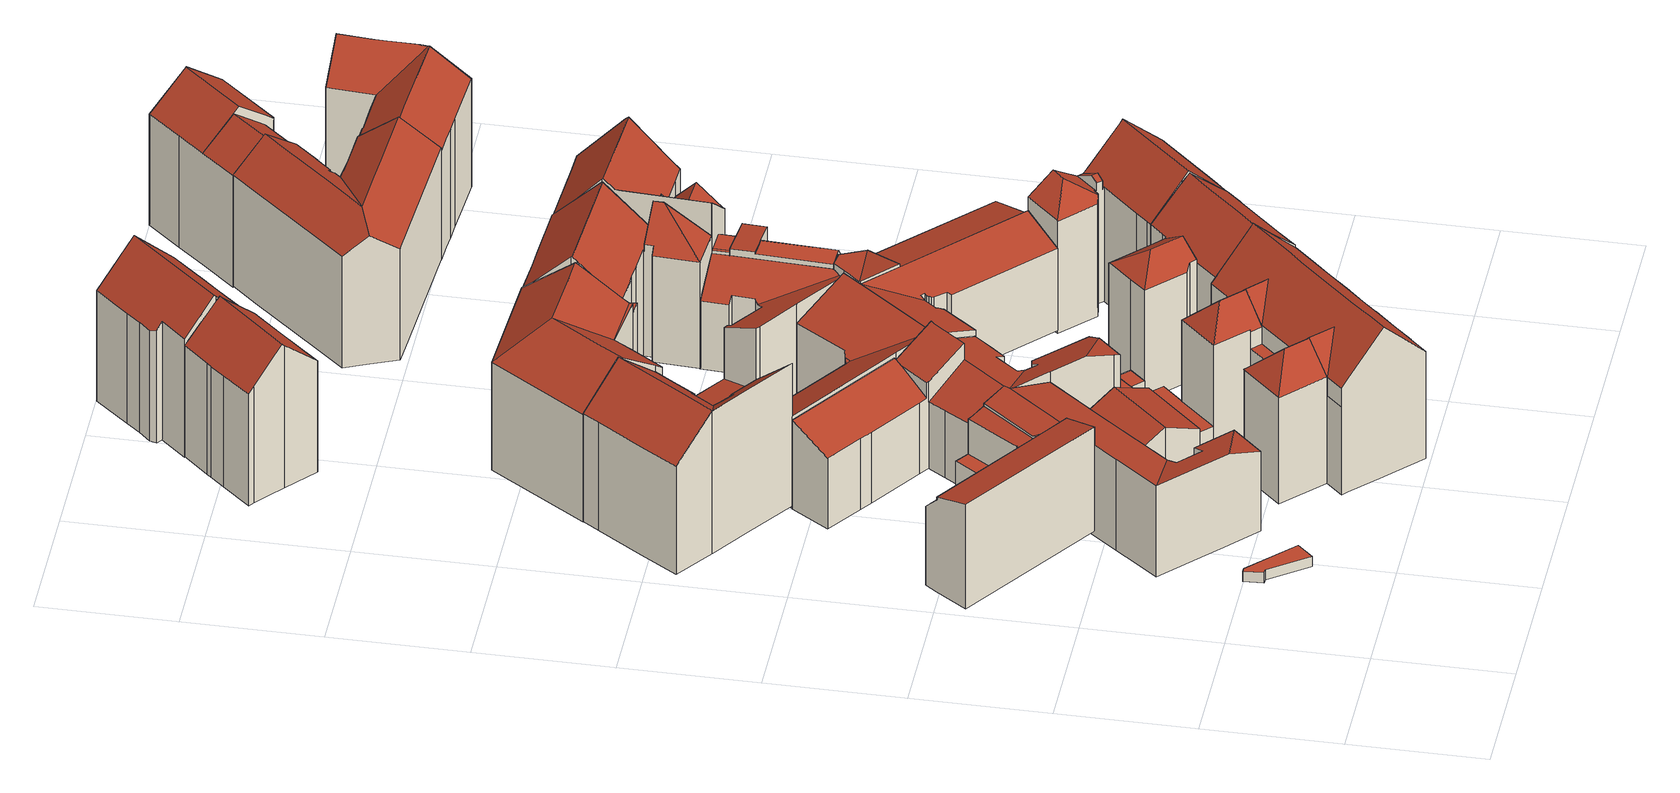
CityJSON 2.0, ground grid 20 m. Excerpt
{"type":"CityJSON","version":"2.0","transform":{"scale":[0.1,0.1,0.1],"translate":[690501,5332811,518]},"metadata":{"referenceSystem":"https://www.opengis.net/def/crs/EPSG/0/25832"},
"CityObjects":{
"building1":{"type":"Building","attributes":{"Gemeindeschluessel":"09162000","HoeheDach":"520.780","HoeheGrund":"519.060","Methode":"2000","NiedrigsteTraufeDesGebaeudes":"520.780","Geometrietyp2DReferenz":"3000","function":"51009_1610","roofType":"1000","measuredHeight":1.72},"geometry":[{"type":"MultiSurface","lod":"2","boundaries":[[[0,1,2,3,4,5]],[[6,7,8,9,10,11]],[[1,10,9,2]],[[4,7,6,5]],[[0,11,10,1]],[[3,8,7,4]],[[2,9,8,3]],[[5,6,11,0]]],"semantics":{"surfaces":[{"type":"GroundSurface"},{"type":"RoofSurface"},{"type":"WallSurface"}],"values":[0,1,2,2,2,2,2,2]}}]},
"building2":{"type":"Building","attributes":{"Gemeindeschluessel":"09162000","HoeheDach":"536.786","HoeheGrund":"519.350","Methode":"2000","NiedrigsteTraufeDesGebaeudes":"531.876","Geometrietyp2DReferenz":"3000","function":"31001_1000","roofType":"2100","measuredHeight":17.44,"storeysAboveGround":3},"geometry":[{"type":"MultiSurface","lod":"2","boundaries":[[[12,13,14,15,16,17,18,19,20]],[[21,22,23,24,25,26,27,28,29,30,31,32,33,34,35,36,37,38]],[[16,15,16,17]],[[15,39,40,41,42,43,44,45,46,16]],[[45,44,43,34,33,32]],[[28,19,18,29]],[[16,46,17]],[[47,48,49,50,51,52]],[[38,50,49,21]],[[24,53,54,25]],[[54,53,55,56,57,58]],[[40,51,50,38,37,36,41]],[[14,39,15]],[[42,41,36,35,34,43]],[[25,54,58,26]],[[59,47,52,13,60]],[[58,57,20,19,28,27,26]],[[18,17,46,45,32,31,30,29]],[[13,12,60]],[[13,52,51,40,39,14]],[[56,55,59,60,12,20,57]],[[24,23,22,21,49,48,47,59,55,53]]],"semantics":{"surfaces":[{"type":"RoofSurface"},{"type":"GroundSurface"},{"type":"WallSurface"}],"values":[0,1,2,0,2,2,0,0,2,2,0,2,2,2,2,0,2,2,2,2,2,2]}}]},
"building3":{"type":"Building","attributes":{"Gemeindeschluessel":"09162000","HoeheDach":"533.838","HoeheGrund":"518.640","Methode":"2000","NiedrigsteTraufeDesGebaeudes":"531.915","Geometrietyp2DReferenz":"3000","function":"31001_9998","roofType":"2100","measuredHeight":15.2,"storeysAboveGround":3},"geometry":[{"type":"MultiSurface","lod":"2","boundaries":[[[61,62,63,64]],[[65,66,64,63,67,68]],[[69,70,71,72,73,74,75,76,68,67,77]],[[64,66,65,78,79,80,81,82,83,84,85,86,87,88,89,90,91,92,61]],[[79,75,74,80]],[[77,93,94,89,88,87]],[[91,95,96,92]],[[76,75,79,78,65,68]],[[73,72,82,81,80,74]],[[67,63,62,96,95,97,94,93,77]],[[92,96,62,61]],[[98,72,71]],[[86,85,84,83,98,71,70,69,77,87]],[[82,72,98,83]],[[94,97,95,91,90,89]]],"semantics":{"surfaces":[{"type":"WallSurface"},{"type":"RoofSurface"},{"type":"GroundSurface"}],"values":[0,0,1,2,0,0,0,0,0,1,0,1,0,0,0]}}]},
"building4":{"type":"Building","attributes":{"Gemeindeschluessel":"09162000","HoeheDach":"526.080","HoeheGrund":"519.630","Methode":"2000","NiedrigsteTraufeDesGebaeudes":"526.080","Geometrietyp2DReferenz":"3000","function":"51009_1610","roofType":"1000","measuredHeight":6.45},"geometry":[{"type":"MultiSurface","lod":"2","boundaries":[[[99,100,101,102]],[[99,102,103,104]],[[103,105,106,104]],[[102,101,105,103]],[[104,106,100,99]],[[106,105,101,100]]],"semantics":{"surfaces":[{"type":"WallSurface"},{"type":"GroundSurface"},{"type":"RoofSurface"}],"values":[0,1,0,0,0,2]}}]},
"building5":{"type":"Building","attributes":{"Gemeindeschluessel":"09162000","HoeheDach":"543.350","HoeheGrund":"519.490","Methode":"2000","NiedrigsteTraufeDesGebaeudes":"537.318","Geometrietyp2DReferenz":"3000","function":"31001_9998","roofType":"3100","measuredHeight":23.86,"storeysAboveGround":5},"geometry":[{"type":"MultiSurface","lod":"2","boundaries":[[[107,108,109,110,111,112]],[[113,114,115,116,117,118]],[[119,120,121,122]],[[123,124,125,126]],[[127,122,121,128,116,115]],[[129,130,131,132,133,134]],[[135,136,137,138,139,140]],[[141,142,143,144,145,146]],[[109,108,120,119]],[[131,130,112,111]],[[147,148,149,129,134,150,151,152]],[[126,125,135,140]],[[152,151,150,153,154,155]],[[138,137,144,143]],[[156,147,152,155]],[[157,146,145,144,137,136,135,125,124,158,159,160]],[[161,162,163,141,146,157,160,148,147,156]],[[153,150,134,133]],[[142,141,163,162,161,156,155,154,153,133,132,131,111,110,109,119,122,127,115,114,113,164,165,123,126,140,139,138,143]],[[123,165,164,113,118,159,158,124]],[[160,159,118,117,116,128,121,120,108,107,112,130,129,149,148]]],"semantics":{"surfaces":[{"type":"WallSurface"},{"type":"RoofSurface"},{"type":"GroundSurface"}],"values":[0,0,0,0,0,0,0,0,0,0,1,0,0,0,0,1,0,0,2,0,1]}}]},
"building6":{"type":"Building","attributes":{"Gemeindeschluessel":"09162000","HoeheDach":"523.414","HoeheGrund":"519.090","Methode":"1000","NiedrigsteTraufeDesGebaeudes":"523.414","Geometrietyp2DReferenz":"3000","function":"31001_9998","roofType":"1000","measuredHeight":4.32,"storeysAboveGround":1},"geometry":[{"type":"MultiSurface","lod":"2","boundaries":[[[166,167,168,169]],[[170,171,167,166]],[[172,173,174,175,169,168]],[[171,176,173,172,168,167]],[[177,170,166,169,175,174]],[[170,177,174,173,176,171]]],"semantics":{"surfaces":[{"type":"WallSurface"},{"type":"RoofSurface"},{"type":"GroundSurface"}],"values":[0,0,0,1,2,0]}}]},
"building7":{"type":"Building","attributes":{"Gemeindeschluessel":"09162000","HoeheDach":"536.260","HoeheGrund":"519.030","Methode":"2000","NiedrigsteTraufeDesGebaeudes":"530.060","Geometrietyp2DReferenz":"3000","function":"31001_1000","roofType":"2100","measuredHeight":17.23,"storeysAboveGround":3},"geometry":[{"type":"MultiSurface","lod":"2","boundaries":[[[178,179,180,181,182,183,184,185,186,187,188,189,190,191,192,193,194]],[[195,196,197,198,199,200,201,202,203,204]],[[205,197,196,206]],[[207,202,201,193,192,191,208]],[[181,209,210,182]],[[209,205,206,211,210]],[[187,212,213,188]],[[181,180,179,198,197,205,209]],[[178,199,198,179]],[[214,213,212,215,203,207,208,216]],[[202,207,203]],[[194,200,199,178]],[[193,201,200,194]],[[190,216,208,191]],[[215,204,203]],[[188,213,214,189]],[[182,210,211,183]],[[186,185,195,204,215,212,187]],[[211,206,196,195,185,184,183]],[[189,214,216,190]]],"semantics":{"surfaces":[{"type":"GroundSurface"},{"type":"RoofSurface"},{"type":"WallSurface"}],"values":[0,1,2,2,2,1,2,2,2,1,2,2,2,2,2,2,2,2,2,2]}}]},
"building8":{"type":"Building","attributes":{"Gemeindeschluessel":"09162000","HoeheDach":"526.407","HoeheGrund":"518.763","Methode":"2000","NiedrigsteTraufeDesGebaeudes":"523.658","Geometrietyp2DReferenz":"3000","function":"31001_9998","roofType":"3100","measuredHeight":7.64,"storeysAboveGround":2},"geometry":[{"type":"MultiSurface","lod":"2","boundaries":[[[217,218,219,220,221]],[[222,223,224,225]],[[226,227,228,229]],[[230,217,221,231]],[[232,220,219,233]],[[225,224,217,230]],[[222,225,230,231,232,233,234,226,229]],[[224,223,228,227,218,217]],[[231,221,220,232]],[[229,228,223,222]],[[233,219,218,234]],[[234,218,227,226]]],"semantics":{"surfaces":[{"type":"RoofSurface"},{"type":"WallSurface"},{"type":"GroundSurface"}],"values":[0,1,1,1,1,1,2,0,1,1,1,1]}}]},
"building9":{"type":"Building","attributes":{"Gemeindeschluessel":"09162000","HoeheDach":"543.680","HoeheGrund":"518.760","Methode":"2000","NiedrigsteTraufeDesGebaeudes":"533.376","Geometrietyp2DReferenz":"3000","function":"31001_9998","roofType":"3100","measuredHeight":24.92,"storeysAboveGround":5},"geometry":[{"type":"MultiSurface","lod":"2","boundaries":[[[235,236,237]],[[238,239,240,241,242,243,244]],[[245,246,247,248]],[[241,240,249,250,251,252]],[[253,254,255,256,257,258]],[[250,259,251]],[[260,261,262,255,254,253,263,264,265,266,267,268,269,244,243,242,270,271,245,248,272,273,274,275,276,277,278,279,280,281,282]],[[242,241,252,270]],[[249,283,284,247,246,259,250]],[[285,286,287]],[[288,289,290,291]],[[292,293,294,295,285,287]],[[296,297,298,299,258,257,256,300,301,302,303,304,305,306,307,308,309,310,311]],[[269,268,267,266,296,311,312,313,314,238,244]],[[315,236,277,276,286]],[[235,237,316]],[[291,284,283,288]],[[274,292,287,275]],[[266,265,264,263,253,258,299,298,297,296]],[[317,318,319]],[[247,284,291,290,293,292,274,273,272,248]],[[278,320,321,279]],[[255,262,261,260,282,303,302,301,300,256]],[[317,322,318]],[[313,312,311,310,309,308,307,306,305,304,323,321,320,236,235,316,322,317,319,314]],[[295,315,286,285]],[[279,321,323,280]],[[236,320,278,277]],[[289,294,293,290]],[[303,282,281,280,323,304]],[[252,251,259,246,245,271,270]],[[287,286,276,275]],[[314,319,318,322,316,237,236,315,295,294,289,288,283,249,240,239,238]]],"semantics":{"surfaces":[{"type":"RoofSurface"},{"type":"WallSurface"},{"type":"GroundSurface"}],"values":[0,1,1,0,1,0,2,1,0,0,0,0,0,1,1,0,1,1,1,0,1,1,1,0,0,0,1,1,1,1,1,1,1]}}]},
"building10":{"type":"Building","attributes":{"Gemeindeschluessel":"09162000","HoeheDach":"523.010","HoeheGrund":"518.910","Methode":"2000","NiedrigsteTraufeDesGebaeudes":"523.010","Geometrietyp2DReferenz":"3000","function":"31001_9998","roofType":"1000","measuredHeight":4.1,"storeysAboveGround":1},"geometry":[{"type":"MultiSurface","lod":"2","boundaries":[[[324,325,326,327]],[[327,326,328,329]],[[329,328,330,331]],[[326,325,332,330,328]],[[331,330,332,333]],[[333,332,325,324]],[[329,331,333,324,327]]],"semantics":{"surfaces":[{"type":"WallSurface"},{"type":"RoofSurface"},{"type":"GroundSurface"}],"values":[0,0,0,1,0,0,2]}}]},
"building11":{"type":"Building","attributes":{"Gemeindeschluessel":"09162000","HoeheDach":"533.597","HoeheGrund":"518.600","Methode":"2000","NiedrigsteTraufeDesGebaeudes":"530.245","Geometrietyp2DReferenz":"3000","function":"31001_9998","roofType":"2100","measuredHeight":15,"storeysAboveGround":3},"geometry":[{"type":"MultiSurface","lod":"2","boundaries":[[[334,335,336,337]],[[338,339,340,341,342,343]],[[344,345,346,347,348,92]],[[349,350,351,352,353,354]],[[355,356,357,358,359,360]],[[361,362,363,364,365,366,367,61,368,92,348,347,369,370,359,358,357,371,372,340,339,338,373,374,375,376,377,353,352,351]],[[368,61,378,379,344,92]],[[380,381,382,377,376,375]],[[377,382,354,353]],[[370,383,360,359]],[[363,362,361,351,350,384,336,335]],[[372,385,341,340]],[[346,386,383,370,369,347]],[[387,343,342,341,385,388,356,355,360,383,386,346,345]],[[387,389,380,375,374,373,338,343]],[[379,378,390,391,337,336,384,350,349,354,382,381,380,389,387,345,344]],[[372,371,357,356,388,385]],[[363,335,334,364]],[[367,366,365,364,334,337,391,390,378,61]]],"semantics":{"surfaces":[{"type":"RoofSurface"},{"type":"WallSurface"},{"type":"GroundSurface"}],"values":[0,1,1,1,1,2,1,1,1,1,1,1,1,0,1,0,1,1,1]}}]},
"building12":{"type":"Building","attributes":{"Gemeindeschluessel":"09162000","HoeheDach":"542.776","HoeheGrund":"519.450","Methode":"2000","NiedrigsteTraufeDesGebaeudes":"537.275","Geometrietyp2DReferenz":"3000","function":"31001_1000","roofType":"3100","measuredHeight":23.33,"storeysAboveGround":5},"geometry":[{"type":"MultiSurface","lod":"2","boundaries":[[[392,393,394,395]],[[396,397,398,399,400,401]],[[402,403,404,405,406,407]],[[408,409,410,396,401,411]],[[412,413,414,408,411,415,416]],[[416,415,411,401,400,399,394]],[[407,406,417,418]],[[419,413,412,420]],[[397,396,410,409,421,422,423,424,425,426,427,403,402,407,418,392,395,398]],[[409,408,414,421]],[[418,417,393,392]],[[413,419,423,422,421,414]],[[395,394,399,398]],[[404,428,429,430,420,412,416,431,405]],[[427,426,429,428,404,403]],[[423,419,420,424]],[[417,406,405,431,416,394,393]],[[426,425,424,420,430,429]]],"semantics":{"surfaces":[{"type":"WallSurface"},{"type":"RoofSurface"},{"type":"GroundSurface"}],"values":[0,0,0,0,1,1,0,1,2,0,0,0,0,1,0,0,1,0]}}]},
"building13":{"type":"Building","attributes":{"Gemeindeschluessel":"09162000","HoeheDach":"534.660","HoeheGrund":"519.060","Methode":"2000","NiedrigsteTraufeDesGebaeudes":"530.910","Geometrietyp2DReferenz":"3000","function":"31001_9998","roofType":"2100","measuredHeight":15.6,"storeysAboveGround":3},"geometry":[{"type":"MultiSurface","lod":"2","boundaries":[[[432,433,434,435,436,437]],[[438,432,437,439,440,441]],[[442,443,444,445,446,447,448,449]],[[434,433,432,438,441,450,451,452,449,448,447,446,453,454]],[[451,455,456,452]],[[454,457,435,434]],[[446,445,458,453]],[[452,456,442,449]],[[459,440,439,460,443,442,456,455]],[[439,437,436,435,457,458,445,444,460]],[[453,458,457,454]],[[450,441,440,459,455,451]],[[460,444,443]]],"semantics":{"surfaces":[{"type":"WallSurface"},{"type":"GroundSurface"},{"type":"RoofSurface"}],"values":[0,0,0,1,0,0,0,0,2,2,0,0,2]}}]},
"building14":{"type":"Building","attributes":{"Gemeindeschluessel":"09162000","HoeheDach":"521.918","HoeheGrund":"518.680","Methode":"1000","NiedrigsteTraufeDesGebaeudes":"521.918","Geometrietyp2DReferenz":"3000","function":"31001_9998","roofType":"1000","measuredHeight":3.24},"geometry":[{"type":"MultiSurface","lod":"2","boundaries":[[[461,462,463,464]],[[464,463,465,466]],[[467,468,466,465,469,470]],[[471,467,470,472,473,474]],[[472,470,469,465,463,462,473]],[[474,473,462,461]],[[466,468,467,471,474,461,464]]],"semantics":{"surfaces":[{"type":"WallSurface"},{"type":"RoofSurface"},{"type":"GroundSurface"}],"values":[0,0,0,0,1,0,2]}}]},
"building15":{"type":"Building","attributes":{"Gemeindeschluessel":"09162000","HoeheDach":"543.760","HoeheGrund":"519.670","Methode":"1000","NiedrigsteTraufeDesGebaeudes":"538.191","Geometrietyp2DReferenz":"3000","function":"31001_1000","roofType":"3100","measuredHeight":24.09,"storeysAboveGround":5},"geometry":[{"type":"MultiSurface","lod":"2","boundaries":[[[475,476,477,478]],[[479,480,481,482]],[[478,477,483,484]],[[485,476,475,486,487,488]],[[489,490,491,492]],[[493,494,495,496]],[[480,497,498,485,488,499,495,494,500,501,481]],[[481,501,500,502,503,482]],[[502,500,494,493]],[[496,495,499,504]],[[505,506,507,508,498,497,480,479]],[[484,489,492,507,506,505,479,482,503,502,493,496,504,487,486,475,478]],[[492,491,508,507]],[[508,491,490,483,477,476,485,498]],[[484,483,490,489]],[[504,499,488,487]]],"semantics":{"surfaces":[{"type":"WallSurface"},{"type":"RoofSurface"},{"type":"GroundSurface"}],"values":[0,0,0,0,0,0,1,0,0,0,0,2,0,1,0,0]}}]},
"building16":{"type":"Building","attributes":{"Gemeindeschluessel":"09162000","HoeheDach":"521.770","HoeheGrund":"518.640","Methode":"2000","NiedrigsteTraufeDesGebaeudes":"521.770","Geometrietyp2DReferenz":"3000","function":"51009_1610","roofType":"1000","measuredHeight":3.13},"geometry":[{"type":"MultiSurface","lod":"2","boundaries":[[[509,510,511,512]],[[513,514,515,516]],[[512,511,514,513]],[[514,511,510,515]],[[516,509,512,513]],[[516,515,510,509]]],"semantics":{"surfaces":[{"type":"WallSurface"},{"type":"RoofSurface"},{"type":"GroundSurface"}],"values":[0,0,0,1,2,0]}}]},
"building17":{"type":"Building","attributes":{"Gemeindeschluessel":"09162000","HoeheDach":"534.201","HoeheGrund":"519.280","Methode":"2000","NiedrigsteTraufeDesGebaeudes":"522.779","Geometrietyp2DReferenz":"3000","function":"31001_9998","roofType":"2100","measuredHeight":14.92,"storeysAboveGround":3},"geometry":[{"type":"MultiSurface","lod":"2","boundaries":[[[517,518,519,520]],[[521,522,523,524]],[[525,526,523,522]],[[526,527,528,529,530,524,523]],[[518,531,532,533,534,535,536,537,538,519]],[[539,540,541,536,535,534]],[[542,543,544,545,533,532,546,547,548,528,527,549]],[[550,538,537,551]],[[529,528,548,552]],[[553,554,545,544,543,555]],[[531,518,517,556]],[[541,540,539,557,554,553,555,558,559,521,524,530,529,552,560,561,562,556,517,520,550,551]],[[547,546,532,531,556,562,561,560]],[[559,558,542,549,525,522,521]],[[551,537,536,541]],[[555,543,542,558]],[[554,557,539,534,533,545]],[[552,548,547,560]],[[525,549,527,526]],[[520,519,538,550]]],"semantics":{"surfaces":[{"type":"WallSurface"},{"type":"RoofSurface"},{"type":"GroundSurface"}],"values":[0,0,1,0,1,0,1,0,0,0,0,2,0,0,0,0,0,0,0,0]}}]},
"building18":{"type":"Building","attributes":{"Gemeindeschluessel":"09162000","HoeheDach":"533.834","HoeheGrund":"519.626","Methode":"3100","NiedrigsteTraufeDesGebaeudes":"533.834","Geometrietyp2DReferenz":"3000","function":"51009_1610","roofType":"1000","measuredHeight":14.21},"geometry":[{"type":"MultiSurface","lod":"2","boundaries":[[[563,564,565,566]],[[567,568,569,570]],[[563,566,567,570]],[[565,564,569,568]],[[566,565,568,567]],[[564,563,570,569]]],"semantics":{"surfaces":[{"type":"RoofSurface"},{"type":"GroundSurface"},{"type":"WallSurface"}],"values":[0,1,2,2,2,2]}}]},
"building19":{"type":"Building","attributes":{"Gemeindeschluessel":"09162000","HoeheDach":"543.046","HoeheGrund":"518.480","Methode":"1000","NiedrigsteTraufeDesGebaeudes":"536.804","Geometrietyp2DReferenz":"3000","function":"31001_9998","roofType":"3100","measuredHeight":24.57,"storeysAboveGround":5},"geometry":[{"type":"MultiSurface","lod":"2","boundaries":[[[571,572,573,574,575,576,577,578]],[[579,580,581,582]],[[583,584,585,586,587,588,589]],[[590,591,592,593]],[[594,595,596,597,598,599,600,601]],[[592,577,576,575,602,603,604,593]],[[605,606,607,608,609,610]],[[572,611,573]],[[612,594,601,613,614,615]],[[615,614,616,617]],[[614,613,618,619,605,610,581,580,620,611,572,621,586,585,622,616]],[[589,588,623,624]],[[616,622,585,584,625,617]],[[607,606,598,597]],[[586,621,572,571,587]],[[623,588,587,571,578,591]],[[597,596,595,594,612,615,617,625,584,583,589,624,590,593,604,603,602,626,627,628,579,582,609,608,607]],[[620,580,579,628]],[[574,573,611,620,628,627,626,602,575]],[[582,581,610,609]],[[601,600,599,598,606,605,619,618,613]],[[624,623,591,590]],[[578,577,592,591]]],"semantics":{"surfaces":[{"type":"RoofSurface"},{"type":"WallSurface"},{"type":"GroundSurface"}],"values":[0,1,1,1,1,1,1,1,1,1,0,1,1,1,1,0,2,1,1,1,0,1,0]}}]},
"building20":{"type":"Building","attributes":{"Gemeindeschluessel":"09162000","HoeheDach":"534.662","HoeheGrund":"518.600","Methode":"1000","NiedrigsteTraufeDesGebaeudes":"532.318","Geometrietyp2DReferenz":"3000","function":"31001_1000","roofType":"2100","measuredHeight":16.06,"storeysAboveGround":3},"geometry":[{"type":"MultiSurface","lod":"2","boundaries":[[[629,630,631,632]],[[633,634,635,636]],[[637,635,634,638,639,640,641,435,642,437,643]],[[359,643,437,644]],[[645,646,647,648]],[[649,650,651,652]],[[648,647,630,629]],[[357,637,643,359]],[[653,639,638,654]],[[648,629,632,655,656,657,658,659,649,652,660,661,653,654,633,636,357,359,644,662,663,664,645]],[[641,651,650,665,666,667,668,669,631,630,647,646,670,435]],[[632,631,669,655]],[[655,669,668,656]],[[670,646,645,664,663,435]],[[636,635,637,357]],[[654,638,634,633]],[[653,661,660,652,651,641,640,639]],[[658,666,665,659]],[[437,642,435,663,662,644]],[[659,665,650,649]],[[657,656,668,667,666,658]]],"semantics":{"surfaces":[{"type":"WallSurface"},{"type":"RoofSurface"},{"type":"GroundSurface"}],"values":[0,0,1,0,0,0,0,0,0,2,1,0,0,0,0,0,0,0,0,0,0]}}]},
"building21":{"type":"Building","attributes":{"Gemeindeschluessel":"09162000","HoeheDach":"544.280","HoeheGrund":"519.600","Methode":"2000","NiedrigsteTraufeDesGebaeudes":"537.493","Geometrietyp2DReferenz":"3000","function":"31001_1000","roofType":"3100","measuredHeight":24.68,"storeysAboveGround":5},"geometry":[{"type":"MultiSurface","lod":"2","boundaries":[[[671,672,673,674]],[[675,676,677,678]],[[679,680,681,682]],[[683,684,685,686]],[[687,688,680,679]],[[687,679,682,675,678,689,683,686,690,671,674,691,692,693,694]],[[694,695,688,687]],[[690,696,672,671]],[[682,681,676,675]],[[697,698,699,700,673,672,696,685,684]],[[686,685,696,690]],[[674,673,700,691]],[[698,695,694,693,692,699]],[[691,700,699,692]],[[677,676,681,680,688,695,698,697]],[[689,678,677,697,684,683]]],"semantics":{"surfaces":[{"type":"WallSurface"},{"type":"GroundSurface"},{"type":"RoofSurface"}],"values":[0,0,0,0,0,1,0,0,0,2,0,0,0,0,2,0]}}]},
"building22":{"type":"Building","attributes":{"Gemeindeschluessel":"09162000","HoeheDach":"543.730","HoeheGrund":"519.370","Methode":"2000","NiedrigsteTraufeDesGebaeudes":"536.930","Geometrietyp2DReferenz":"3000","function":"31001_9998","roofType":"3100","measuredHeight":24.36,"storeysAboveGround":5},"geometry":[{"type":"MultiSurface","lod":"2","boundaries":[[[701,702,703,396,704,409]],[[705,706,707,708,709,710]],[[421,711,701,409]],[[712,713,714,715,716,717,703,702]],[[718,719,720,721]],[[722,723,711,421]],[[724,714,713,725]],[[726,716,715,727]],[[728,729,730,731,732,733,734,735,736,737,725,713,712]],[[721,720,738,739]],[[740,739,738,741,723,722]],[[731,730,729,742,743,707,706]],[[743,742,744,719,718,745,746]],[[727,715,714,724]],[[396,703,717,398]],[[744,742,729,728]],[[732,731,706,705]],[[708,707,743,746]],[[723,741,738,720,719,744,728,712,702,701,711]],[[398,717,716,726]],[[725,737,736,735,734,733,710,709,708,746,745,718,721,739,740,722,421,409,704,396,398,726,727,724]],[[733,732,705,710]]],"semantics":{"surfaces":[{"type":"WallSurface"},{"type":"RoofSurface"},{"type":"GroundSurface"}],"values":[0,0,0,1,0,0,0,0,0,0,0,1,0,0,0,0,1,0,1,0,2,0]}}]},
"building23":{"type":"Building","attributes":{"Gemeindeschluessel":"09162000","HoeheDach":"535.169","HoeheGrund":"518.970","Methode":"2000","NiedrigsteTraufeDesGebaeudes":"530.060","Geometrietyp2DReferenz":"3000","function":"31001_1000","roofType":"2100","measuredHeight":16.2,"storeysAboveGround":3},"geometry":[{"type":"MultiSurface","lod":"2","boundaries":[[[747,748,749,750]],[[751,752,753,754]],[[755,756,757,753,752,758]],[[752,759,760,758]],[[761,762,759,752,751]],[[763,764,765,766,767,768,769,770,771,747,750,772,773,774,775]],[[764,763,755,758,760,776,765]],[[768,777,778,769]],[[760,759,779,776]],[[780,762,761,748,747,771,770,769,778]],[[775,756,755,763]],[[773,772,750,749,781,754]],[[757,756,775,774,773,754,753]],[[759,762,780,778,777,782,779]],[[776,779,782,777,768,767,766,765]],[[751,754,781,749,748,761]]],"semantics":{"surfaces":[{"type":"WallSurface"},{"type":"RoofSurface"},{"type":"GroundSurface"}],"values":[0,0,1,0,0,2,0,0,1,0,0,0,0,1,0,1]}}]},
"building24":{"type":"Building","attributes":{"Gemeindeschluessel":"09162000","HoeheDach":"535.334","HoeheGrund":"519.170","Methode":"2000","NiedrigsteTraufeDesGebaeudes":"529.878","Geometrietyp2DReferenz":"3000","function":"31001_9998","roofType":"2100","measuredHeight":16.16,"storeysAboveGround":3},"geometry":[{"type":"MultiSurface","lod":"2","boundaries":[[[783,784,785,786,787,788,789]],[[790,791,792,793]],[[794,795,796,797,798]],[[796,792,799,800,801,802]],[[791,799,792]],[[796,795,792]],[[788,801,800,789]],[[796,802,797]],[[785,784,790,793,794,798,786]],[[791,790,784,783,789,800,799]],[[792,795,794,793]],[[798,797,802,801,788,787,786]]],"semantics":{"surfaces":[{"type":"GroundSurface"},{"type":"RoofSurface"},{"type":"WallSurface"}],"values":[0,1,1,1,2,2,2,2,2,2,2,2]}}]},
"building25":{"type":"Building","attributes":{"Gemeindeschluessel":"09162000","HoeheDach":"522.230","HoeheGrund":"519.110","Methode":"2000","NiedrigsteTraufeDesGebaeudes":"522.230","Geometrietyp2DReferenz":"3000","function":"51009_1610","roofType":"1000","measuredHeight":3.12},"geometry":[{"type":"MultiSurface","lod":"2","boundaries":[[[803,804,805,806]],[[806,805,807,808]],[[809,810,804,803]],[[807,805,804,810]],[[808,807,810,809]],[[809,803,806,808]]],"semantics":{"surfaces":[{"type":"WallSurface"},{"type":"RoofSurface"},{"type":"GroundSurface"}],"values":[0,0,0,1,0,2]}}]},
"building26":{"type":"Building","attributes":{"Gemeindeschluessel":"09162000","HoeheDach":"543.270","HoeheGrund":"518.089","Methode":"2000","NiedrigsteTraufeDesGebaeudes":"536.834","Geometrietyp2DReferenz":"3000","function":"31001_1000","roofType":"3100","measuredHeight":25.18,"storeysAboveGround":5},"geometry":[{"type":"MultiSurface","lod":"2","boundaries":[[[811,812,813,814,815,816,817,818,819,820,821,822,823,824,825,826]],[[827,828,829,830]],[[825,831,832,826]],[[833,834,835,836,837]],[[836,835,838,839]],[[830,829,820,819,840]],[[811,826,832,841,842]],[[832,831,843,844,845,841]],[[846,847,827,830,840]],[[824,843,831,825]],[[838,848,828,827,847,849,850,851]],[[833,852,853,854,581,842,841,845,855,834]],[[811,842,581,812]],[[823,844,843,824]],[[846,818,817,849,847]],[[838,851,856,839]],[[814,853,852,815]],[[816,850,849,817]],[[818,846,840,819]],[[821,820,829,828,848]],[[837,836,839,856]],[[816,815,852,833,837,856,851,850]],[[812,581,854,813]],[[813,854,853,814]],[[822,821,848,838,835,834,855]],[[823,822,855,845,844]]],"semantics":{"surfaces":[{"type":"GroundSurface"},{"type":"RoofSurface"},{"type":"WallSurface"}],"values":[0,1,2,2,1,2,2,1,1,2,1,1,2,2,2,2,2,2,2,2,1,2,2,2,2,2]}}]},
"building27":{"type":"Building","attributes":{"Gemeindeschluessel":"09162000","HoeheDach":"522.220","HoeheGrund":"519.022","Methode":"2000","NiedrigsteTraufeDesGebaeudes":"522.220","Geometrietyp2DReferenz":"3000","function":"31001_2000","roofType":"1000","measuredHeight":3.2},"geometry":[{"type":"MultiSurface","lod":"2","boundaries":[[[857,858,810,747]],[[859,860,861,862]],[[862,861,858,857]],[[857,747,863,864,859,862]],[[861,860,865,807,810,858]],[[864,865,860,859]],[[747,810,807,863]],[[863,807,865,864]]],"semantics":{"surfaces":[{"type":"WallSurface"},{"type":"GroundSurface"},{"type":"RoofSurface"}],"values":[0,0,0,1,2,0,0,0]}}]},
"building28":{"type":"Building","attributes":{"Gemeindeschluessel":"09162000","HoeheDach":"523.498","HoeheGrund":"519.120","Methode":"1000","NiedrigsteTraufeDesGebaeudes":"522.921","Geometrietyp2DReferenz":"3000","function":"31001_2000","roofType":"1000","measuredHeight":4.38},"geometry":[{"type":"MultiSurface","lod":"2","boundaries":[[[866,867,806,868]],[[869,870,866,868,871]],[[871,868,806,872]],[[873,867,866,870]],[[873,874,872,806,867]],[[874,869,871,872]],[[874,873,870,869]]],"semantics":{"surfaces":[{"type":"WallSurface"},{"type":"RoofSurface"},{"type":"GroundSurface"}],"values":[0,1,0,0,2,0,0]}}]},
"building29":{"type":"Building","attributes":{"Gemeindeschluessel":"09162000","HoeheDach":"544.310","HoeheGrund":"519.159","Methode":"2000","NiedrigsteTraufeDesGebaeudes":"531.440","Geometrietyp2DReferenz":"3000","function":"31001_9998","roofType":"3100","measuredHeight":25.15,"storeysAboveGround":5},"geometry":[{"type":"MultiSurface","lod":"2","boundaries":[[[875,876,877,878,879]],[[880,881,882,883,884]],[[876,882,881,877]],[[885,886,887,888]],[[889,890,891,892]],[[893,894,895,896]],[[897,898,899]],[[880,884,900,901]],[[902,897,899,883,882,876,875,903,904,905]],[[906,907,908,909,910,911,912]],[[913,914,886,885]],[[915,788,916,917,905,904]],[[918,911,910,919]],[[920,909,908,921]],[[902,905,917,887,886,914]],[[892,891,922,923]],[[789,901,900,898,897,902,914,913]],[[888,887,917,916]],[[896,895,890,889]],[[906,912,903,875,879,922,891,890,895,894]],[[909,920,919,910]],[[893,896,889,892,923,878,877,881,880,901,789,788,915,918,919,920,921,924]],[[923,922,879,878]],[[903,912,911,918,915,904]],[[898,900,884,883,899]],[[893,924,907,906,894]],[[921,908,907,924]],[[788,789,913,885,888,916]]],"semantics":{"surfaces":[{"type":"WallSurface"},{"type":"RoofSurface"},{"type":"GroundSurface"}],"values":[0,0,0,1,0,0,1,0,1,1,1,0,0,0,0,0,0,1,0,1,0,2,0,0,1,0,0,0]}}]},
"building30":{"type":"Building","attributes":{"Gemeindeschluessel":"09162000","HoeheDach":"542.201","HoeheGrund":"519.310","Methode":"2000","NiedrigsteTraufeDesGebaeudes":"519.996","Geometrietyp2DReferenz":"3000","function":"31001_9998","roofType":"3100","measuredHeight":22.89,"storeysAboveGround":5},"geometry":[{"type":"MultiSurface","lod":"2","boundaries":[[[925,926,927,928]],[[929,930,931,932,933,934,935,936,937]],[[938,939,940,941]],[[941,942,938]],[[943,944,945,932,931,930,929,946]],[[947,948,949,950]],[[951,952,953,954,955,956,957]],[[958,959,960,961,962,963]],[[942,964,939,938]],[[937,936,965,966,967,968,969,970,971]],[[960,959,972,973]],[[974,975,955,954]],[[953,976,974,954]],[[977,946,929,937,971,978]],[[928,927,948,947]],[[939,964,949,948,927,926,979,956,955,975,980,981,967,966,965,936]],[[971,970,969,968,982,983,984,978]],[[973,985,945,944,943,946,977,978,984,983,982,986,987,988,989,990,952,951,957,991,925,928,947,950,992,993,962,961,960]],[[990,976,953,952]],[[975,974,976,990,989,988,980]],[[964,942,941,940,963,962,993,992,950,949]],[[935,934,933,972,959,958,963,940,939,936]],[[932,945,985,973,972,933]],[[967,981,980,988,987,986,982,968]],[[925,991,957,956,979,926]]],"semantics":{"surfaces":[{"type":"WallSurface"},{"type":"RoofSurface"},{"type":"GroundSurface"}],"values":[0,1,0,1,0,0,0,0,0,1,0,0,1,0,0,1,0,2,0,0,0,1,0,0,0]}}]},
"building31":{"type":"Building","attributes":{"Gemeindeschluessel":"09162000","HoeheDach":"522.127","HoeheGrund":"519.040","Methode":"2000","NiedrigsteTraufeDesGebaeudes":"520.601","Geometrietyp2DReferenz":"3000","function":"31001_2000","roofType":"2100","measuredHeight":3.09},"geometry":[{"type":"MultiSurface","lod":"2","boundaries":[[[994,995,996,997,998,999]],[[1000,1001,1002,1003,1004,1005,1006,1007,1008,1009]],[[999,998,997,1004,1003,1002]],[[1008,1010,1011,1009]],[[1008,1007,1006,1012,1013,1010]],[[1014,1011,1010,1013,995,994]],[[1002,1001,1000,1009,1011,1014,994,999]],[[1013,1012,996,995]],[[996,1012,1006,1005,1004,997]]],"semantics":{"surfaces":[{"type":"RoofSurface"},{"type":"GroundSurface"},{"type":"WallSurface"}],"values":[0,1,2,2,2,0,2,0,2]}}]},
"building32":{"type":"Building","attributes":{"Gemeindeschluessel":"09162000","HoeheDach":"542.730","HoeheGrund":"519.150","Methode":"2000","NiedrigsteTraufeDesGebaeudes":"521.106","Geometrietyp2DReferenz":"3000","function":"31001_1000","roofType":"3100","measuredHeight":23.58,"storeysAboveGround":5},"geometry":[{"type":"MultiSurface","lod":"2","boundaries":[[[1015,1016,1017,1018]],[[1019,1020,1021,1022,1023,1018,1017,1024,1025,1026,1027]],[[1028,1029,1030,1031,1032,1033,1034,1035,1036,1037,1038,1039,1022,1021,1020,1019,1027,1040,1041,1042,1043,1044,1045,1046]],[[1047,1048,1044,1043,1042,1049]],[[1032,1050,1051,1033]],[[1035,1052,1053,1036]],[[1046,1054,1055,1028]],[[1056,1054,1046,1045,1044,1048]],[[1024,1017,1016,1057,1058,1025]],[[1059,1050,1032,1031,1030,1060]],[[1061,1062,1063,1064,1065,1066,1058,1057,1016,1015]],[[1061,1060,1030,1029,1028,1055,1062]],[[1034,1067,1052,1035]],[[1039,1038,1068,1069,1023,1022]],[[1037,1070,1068,1038]],[[1026,1066,1071,1041,1040,1027]],[[1036,1053,1070,1037]],[[1023,1069,1068,1070,1053,1052,1067,1051,1050,1059,1060,1061,1015,1018]],[[1041,1071,1049,1042]],[[1025,1058,1066,1026]],[[1063,1062,1055,1054,1056,1048,1047,1064]],[[1065,1064,1047,1049,1071,1066]],[[1033,1051,1067,1034]]],"semantics":{"surfaces":[{"type":"WallSurface"},{"type":"GroundSurface"},{"type":"RoofSurface"}],"values":[0,0,1,0,0,0,0,0,2,0,0,0,0,0,0,0,0,2,0,2,2,2,0]}}]},
"building33":{"type":"Building","attributes":{"Gemeindeschluessel":"09162000","HoeheDach":"541.730","HoeheGrund":"519.110","Methode":"2000","NiedrigsteTraufeDesGebaeudes":"521.140","Geometrietyp2DReferenz":"3000","function":"31001_9998","roofType":"3100","measuredHeight":22.62,"storeysAboveGround":5},"geometry":[{"type":"MultiSurface","lod":"2","boundaries":[[[1072,1073,1074,1075]],[[1076,1077,1078,1079,1080,1081,1082,1083]],[[1084,1085,1086,1087]],[[1088,1089,1083,1082,1090,1091,1074,1073,1092,1093,1094,1095,1096,1097,1098]],[[1099,1100,1101,1102]],[[1103,1077,1076,1104,1085,1084]],[[1105,1097,1096,1106]],[[1107,1108,1036,1053,1109,1094,1093]],[[1102,1101,1110,1111]],[[1037,1070,1053,1036]],[[1112,1098,1097,1105,1113,1114]],[[1082,1081,1115,1110,1101,1100,1090]],[[1116,1086,1085,1104,1076,1083,1089,1088,1098,1112]],[[1090,1100,1099,1117]],[[1080,1118,1111,1110,1115,1081]],[[1119,1087,1086,1116,1112,1114]],[[1109,1053,1070,1120]],[[1092,1073,1072,1121,1107,1093]],[[1096,1095,1120,1070,1037,1122,1106]],[[1091,1090,1117,1123,1075,1074]],[[1120,1095,1094,1109]],[[1111,1118,1080,1079,1078,1077,1103,1084,1087,1119,1114,1113,1105,1106,1122,1037,1036,1108,1107,1121,1072,1075,1123,1117,1099,1102]]],"semantics":{"surfaces":[{"type":"WallSurface"},{"type":"RoofSurface"},{"type":"GroundSurface"}],"values":[0,0,0,1,0,0,0,0,0,0,0,1,1,0,0,0,1,0,0,0,0,2]}}]}
},
"vertices":[
[132,199,11],[138,199,11],[204,136,11],[182,113,11],[140,170,11],[134,170,11],[134,170,28],[140,170,28],[182,113,28],[204,136,28],[138,199,28],[132,199,28],
[207,482,167],[216,493,154],[224,504,140],[207,516,140],[205,517,140],[200,520,140],[194,518,146],[45,619,145],[31,601,167],[314,552,14],[258,481,14],[241,460,14],[240,459,14],[207,416,14],[0,556,14],[31,601,14],[45,619,14],[194,518,14],[200,520,14],[209,523,14],[210,523,14],[212,527,14],[261,599,14],[266,595,14],[268,594,14],[286,582,14],[319,560,14],[224,504,145],[286,582,145],[268,594,140],[266,595,140],[261,599,139],[212,527,140],[210,523,140],[209,523,140],[241,460,158],[258,481,158],[314,552,159],[319,560,158],[286,582,149],[224,504,149],[240,459,173],[207,416,188],[241,460,173],[207,482,173],[31,601,173],[0,556,188],[241,460,159],[207,482,159],
[364,505,6],[364,505,139],[292,415,139],[292,415,6],[204,303,6],[216,318,6],[216,318,139],[204,303,145],[179,270,158],[217,234,158],[218,233,158],[299,241,139],[259,278,139],[249,287,139],[236,273,145],[204,302,145],[128,317,158],[204,302,6],[236,273,6],[249,287,6],[259,278,6],[299,241,6],[257,197,6],[218,233,6],[217,234,6],[179,270,6],[128,317,6],[166,365,6],[179,381,6],[207,416,6],[240,459,6],[314,552,6],[166,365,158],[179,381,158],[240,459,158],[314,552,158],[207,416,158],[257,197,139],
[189,537,16],[189,537,81],[241,613,81],[241,613,16],[261,599,16],[210,523,16],[261,599,81],[210,523,81],
[219,1023,194],[221,1022,193],[221,1022,15],[219,1023,15],[167,1059,15],[167,1059,249],[147,930,15],[151,935,15],[169,962,15],[169,962,201],[151,935,201],[147,930,201],[205,999,15],[205,999,193],[178,960,194],[178,960,15],[152,912,15],[152,912,211],[164,904,210],[164,904,15],[177,960,15],[177,960,194],[162,1062,254],[163,1061,253],[163,1061,15],[162,1062,15],[106,1100,15],[106,1100,195],[168,910,204],[185,911,194],[186,911,194],[186,911,15],[185,911,15],[168,910,15],[190,828,15],[227,882,15],[227,883,15],[227,883,194],[227,882,194],[190,828,253],[63,916,253],[64,916,254],[100,970,254],[89,1076,195],[44,1009,195],[8,955,195],[89,1076,15],[44,1009,15],[8,955,15],[63,916,15],[121,876,253],[150,920,206],[147,929,201],[64,915,253],[64,916,15],[64,915,15],[121,876,15],[147,929,15],[150,920,15],
[292,415,11],[292,415,54],[364,505,54],[364,505,11],[322,387,11],[322,387,54],[397,474,54],[401,470,54],[401,470,11],[397,474,11],[365,432,54],[365,432,11],
[409,672,10],[384,640,10],[371,624,10],[319,560,10],[268,594,10],[298,638,10],[314,663,10],[315,663,10],[312,665,10],[300,673,10],[223,725,10],[206,737,10],[153,773,10],[190,828,10],[354,717,10],[357,715,10],[414,677,10],[315,663,155],[314,663,155],[371,624,183],[384,640,183],[409,672,183],[414,677,183],[357,715,155],[354,717,154],[347,707,154],[312,665,154],[371,624,157],[314,663,121],[354,717,159],[190,828,159],[319,560,157],[268,594,124],[298,638,122],[300,673,128],[223,725,128],[206,737,128],[312,665,128],[153,773,128],
[363,347,84],[443,431,84],[401,470,57],[322,387,57],[321,386,57],[406,308,8],[406,308,57],[405,307,57],[405,307,8],[449,424,8],[449,424,80],[485,391,57],[485,391,8],[363,347,8],[321,386,8],[322,387,8],[401,470,8],[443,431,8],
[534,236,224],[532,289,187],[506,262,224],[355,103,154],[378,127,154],[378,127,185],[378,128,186],[378,128,8],[378,127,8],[355,103,8],[376,241,8],[376,241,186],[420,199,186],[420,199,8],[406,157,227],[377,185,227],[320,183,186],[320,183,185],[536,88,8],[536,89,8],[556,110,8],[556,110,187],[536,89,187],[536,88,187],[375,241,186],[635,193,8],[608,165,8],[582,137,8],[508,59,8],[481,30,8],[480,30,8],[458,6,8],[407,54,8],[406,55,8],[363,96,8],[320,183,8],[375,241,8],[421,199,8],[466,248,8],[467,249,8],[423,291,8],[473,344,8],[532,289,8],[561,319,8],[568,312,8],[611,271,8],[612,271,8],[663,222,8],[434,186,185],[421,199,185],[475,292,223],[473,344,185],[423,291,185],[434,186,154],[480,235,154],[466,248,154],[421,199,154],[467,249,185],[466,248,183],[480,235,183],[506,262,223],[458,6,187],[480,30,187],[481,30,187],[508,59,187],[582,137,187],[608,165,187],[635,193,187],[663,222,187],[612,271,257],[584,241,257],[558,213,257],[531,186,257],[485,137,257],[457,108,257],[430,78,257],[407,54,257],[406,55,256],[363,96,196],[355,103,186],[532,289,184],[480,235,186],[436,128,228],[406,157,228],[378,127,186],[561,319,187],[568,312,197],[434,186,186],[611,271,256],
[473,344,9],[473,344,50],[423,291,50],[423,291,9],[406,308,50],[406,308,9],[485,391,50],[485,391,9],[502,374,50],[502,374,9],
[443,431,137],[449,424,134],[482,459,134],[408,463,156],[383,553,6],[383,554,6],[409,587,6],[409,587,138],[383,554,138],[383,553,138],[314,552,156],[314,553,156],[319,560,156],[319,560,6],[314,553,6],[456,516,123],[497,475,124],[497,475,6],[456,516,6],[430,542,6],[430,542,122],[457,625,134],[457,624,133],[457,624,6],[457,625,6],[409,672,6],[409,672,156],[482,460,6],[482,459,6],[449,424,6],[443,431,6],[408,463,6],[408,464,6],[401,470,6],[362,507,6],[344,591,6],[384,640,6],[437,600,6],[418,578,6],[392,545,6],[392,544,6],[407,530,6],[408,530,6],[417,540,6],[364,505,156],[362,507,156],[407,530,134],[408,530,134],[417,540,127],[384,640,156],[482,460,134],[418,578,134],[344,591,156],[392,545,134],[437,600,134],[392,544,134],[401,470,156],[408,464,156],
[106,1100,14],[106,1100,193],[202,1243,193],[202,1243,14],[374,1164,14],[379,1232,14],[379,1233,14],[379,1233,193],[379,1232,194],[374,1164,244],[169,1057,14],[221,1022,14],[221,1022,203],[169,1057,248],[167,1059,246],[167,1059,14],[374,1157,247],[374,1157,14],[374,1159,14],[374,1159,248],[283,1090,193],[370,1084,193],[370,1095,201],[332,1161,248],[243,1167,248],[163,1061,243],[163,1061,14],[369,1079,193],[282,1088,193],[370,1095,14],[370,1084,14],[369,1079,14],[282,1088,14],[267,1065,14],[233,1014,14],[232,1014,14],[232,1014,193],[233,1014,193],[267,1065,193],[194,1095,248],
[414,677,11],[455,729,11],[503,790,11],[503,790,167],[455,729,167],[414,677,167],[413,677,11],[413,677,166],[357,715,167],[357,715,11],[370,786,130],[371,786,129],[385,790,129],[396,793,132],[396,793,11],[385,790,11],[371,786,11],[370,786,11],[337,728,11],[190,828,11],[227,883,11],[449,868,11],[524,817,11],[190,828,166],[227,883,130],[524,817,167],[449,868,130],[337,728,167],[378,781,129],
[497,475,7],[497,475,39],[530,444,39],[530,444,7],[509,420,39],[509,420,7],[485,391,7],[496,404,7],[496,404,39],[485,391,39],[484,392,7],[484,392,39],[449,424,39],[449,424,7],
[201,1615,17],[201,1615,256],[245,1576,202],[245,1576,17],[66,1545,17],[66,1545,211],[59,1551,203],[59,1551,17],[206,1533,202],[206,1533,17],[200,1616,258],[200,1616,17],[196,1620,17],[196,1620,252],[187,1511,17],[187,1511,202],[152,1473,202],[152,1473,17],[115,1613,17],[115,1613,202],[120,1619,202],[120,1619,17],[90,1526,239],[105,1513,258],[155,1656,203],[96,1592,202],[60,1552,203],[96,1592,17],[60,1552,17],[155,1656,17],[90,1526,17],[105,1513,17],[108,1511,17],[108,1511,255],
[530,444,6],[530,444,38],[547,427,38],[547,427,6],[526,404,6],[526,404,38],[509,420,38],[509,420,6],
[491,965,13],[491,965,134],[479,966,127],[479,966,13],[330,948,13],[330,948,59],[364,999,48],[364,999,13],[384,912,59],[417,962,48],[417,962,134],[422,959,134],[422,959,13],[417,962,13],[489,932,134],[483,928,130],[530,824,158],[537,833,162],[540,898,162],[543,977,162],[544,1002,162],[481,1006,127],[537,833,13],[540,898,13],[543,977,13],[389,908,162],[449,868,162],[473,852,162],[524,817,162],[476,924,133],[468,919,137],[419,953,137],[384,912,162],[481,1006,13],[544,1002,13],[419,953,13],[473,852,13],[524,817,13],[449,868,13],[489,932,13],[530,824,13],[389,908,13],[384,912,13],[468,919,13],[476,924,13],[483,928,13],
[385,1084,158],[419,1082,158],[418,1092,158],[373,1095,158],[373,1095,16],[418,1092,16],[419,1082,16],[385,1084,16],
[621,369,217],[648,397,190],[649,398,189],[636,411,188],[581,463,188],[580,463,189],[580,462,189],[582,406,217],[656,403,5],[656,403,191],[674,422,191],[674,422,5],[600,346,5],[601,346,5],[601,346,190],[600,346,190],[600,346,195],[591,354,195],[591,354,5],[526,404,5],[526,404,189],[547,427,189],[547,427,5],[663,222,5],[688,249,5],[745,309,5],[750,314,5],[750,314,190],[745,309,190],[688,249,190],[663,222,190],[581,463,5],[580,463,5],[580,462,5],[721,378,250],[768,334,190],[768,334,5],[721,378,5],[712,386,5],[712,386,239],[649,398,190],[615,267,5],[615,267,250],[611,271,245],[611,271,5],[568,312,191],[568,312,5],[641,294,250],[697,353,250],[650,397,191],[621,369,190],[594,339,190],[577,355,189],[577,355,5],[594,339,5],[636,411,5],[649,398,5],[650,397,5],
[533,670,6],[533,670,143],[534,677,145],[534,677,6],[497,679,6],[497,679,145],[497,675,144],[497,675,6],[457,624,144],[496,682,146],[494,685,147],[504,696,146],[510,703,146],[461,737,167],[409,672,167],[414,677,6],[709,597,6],[709,597,167],[663,548,143],[663,548,6],[521,705,6],[521,705,149],[516,710,149],[516,710,6],[494,685,6],[496,682,6],[520,692,6],[518,695,6],[518,698,6],[518,699,6],[519,702,6],[510,703,6],[504,696,6],[461,737,6],[503,790,6],[553,743,6],[519,702,148],[518,699,147],[518,698,147],[518,695,146],[520,692,146],[553,743,167],
[184,1709,16],[184,1709,199],[200,1726,200],[200,1726,16],[201,1615,16],[201,1615,252],[196,1620,260],[196,1620,16],[299,1637,16],[299,1637,195],[245,1576,195],[245,1576,16],[155,1656,16],[155,1656,213],[189,1693,214],[189,1693,16],[318,1658,16],[318,1658,195],[193,1622,16],[181,1699,16],[218,1746,16],[262,1796,16],[310,1753,16],[362,1708,16],[362,1708,195],[181,1699,204],[193,1622,263],[310,1753,263],[262,1796,200],[218,1746,200],
[374,1157,251],[374,1163,257],[374,1164,257],[374,1163,14],[481,1006,191],[481,1007,191],[484,1073,191],[484,1073,14],[481,1007,14],[481,1006,14],[370,1095,192],[551,1153,257],[551,1154,257],[555,1223,190],[464,1228,190],[436,1229,190],[379,1233,190],[496,1087,14],[496,1087,191],[456,1090,191],[456,1090,14],[373,1095,14],[373,1095,192],[555,1223,14],[551,1154,14],[436,1229,14],[464,1228,14],[548,1083,189],[548,1083,236],[547,1069,237],[547,1068,237],[544,1002,191],[544,1002,14],[547,1068,14],[547,1069,14],[548,1083,14],[551,1153,14],[431,1092,191],[431,1092,14],[418,1092,14],[418,1092,191],[496,1086,200],[495,1073,200],[496,1086,189],[496,1086,14],[495,1073,14],
[610,829,10],[610,829,121],[609,814,121],[609,814,10],[602,798,121],[602,798,140],[608,793,140],[608,793,121],[709,597,162],[759,650,140],[609,792,140],[552,745,162],[602,798,152],[552,745,171],[567,832,121],[567,832,165],[709,597,10],[552,745,10],[503,790,10],[504,792,10],[520,812,10],[524,817,10],[537,833,10],[540,833,10],[567,832,10],[609,805,10],[608,793,10],[609,792,10],[759,650,10],[503,790,171],[524,817,171],[537,833,172],[504,792,170],[540,833,171],[609,805,121],[520,812,171],
[614,938,12],[610,829,12],[570,832,12],[537,833,12],[542,942,12],[543,977,12],[616,973,12],[610,829,119],[614,938,119],[575,940,169],[570,832,169],[570,832,170],[575,940,170],[565,940,170],[542,942,170],[537,833,170],[614,938,164],[616,973,164],[543,977,173],[542,942,173],
[616,973,11],[616,973,42],[642,971,42],[642,971,11],[637,828,42],[637,828,11],[610,829,11],[610,829,42],
[712,386,1],[674,422,1],[680,428,1],[697,446,1],[747,499,1],[736,511,1],[728,504,1],[711,502,1],[663,548,1],[709,597,1],[749,559,1],[819,491,1],[871,442,1],[790,356,1],[774,339,1],[768,333,1],[722,551,217],[739,568,217],[709,597,190],[664,549,190],[774,339,189],[768,333,189],[745,501,189],[775,533,189],[775,533,190],[753,509,210],[745,501,203],[769,540,189],[746,516,210],[663,548,188],[720,378,253],[712,386,242],[790,356,189],[871,442,189],[823,487,253],[711,502,189],[723,503,195],[749,559,208],[728,504,193],[736,511,192],[739,508,189],[747,499,192],[697,446,191],[680,428,191],[819,491,247],[739,508,203],
[609,813,10],[609,813,42],[745,767,10],[745,767,42],[750,762,42],[750,762,10],[637,828,10],[687,825,10],[687,825,42],
[693,968,55],[693,968,11],[642,971,49],[687,825,55],[691,908,55],[636,828,49],[636,828,11],[691,908,11],[687,825,11],
[609,1085,195],[604,1086,199],[604,1086,12],[622,1085,12],[622,1085,195],[612,1068,12],[604,1068,12],[604,1068,199],[611,1068,193],[612,1068,193],[579,975,169],[580,999,169],[546,1001,169],[545,977,169],[664,1073,12],[664,1073,186],[629,1075,186],[629,1075,12],[695,1083,12],[695,1083,197],[695,1072,186],[695,1072,12],[616,998,186],[617,1036,224],[572,1039,224],[618,1063,198],[618,1063,12],[616,997,186],[550,1136,247],[544,1002,246],[544,1001,246],[696,1143,263],[697,1147,259],[700,1215,186],[668,1216,186],[555,1223,186],[551,1154,261],[551,1152,263],[616,973,134],[616,997,135],[544,1002,12],[543,977,167],[544,1001,167],[551,1154,12],[555,1223,12],[668,1216,12],[700,1215,12],[623,1080,190],[623,1080,12],[697,1147,12],
[591,1534,13],[591,1534,200],[581,1534,206],[581,1534,13],[430,1409,199],[479,1406,199],[517,1404,199],[668,1395,199],[670,1454,242],[567,1460,242],[528,1462,242],[458,1466,242],[414,1448,227],[578,1518,20],[578,1518,199],[591,1517,199],[591,1517,20],[586,1527,20],[479,1406,13],[517,1404,13],[668,1395,13],[430,1409,13],[580,1533,13],[580,1533,206],[585,1528,200],[585,1528,13],[612,1555,13],[634,1535,13],[634,1535,21],[612,1555,21],[612,1555,199],[611,1556,200],[611,1556,13],[616,1514,200],[673,1511,200],[673,1511,13],[616,1514,13],[592,1516,13],[592,1516,200],[586,1527,199],[508,1522,242],[566,1588,242],[600,1625,242],[558,1661,199],[524,1624,199],[437,1526,199],[399,1483,199],[671,1463,235],[671,1463,13],[642,1589,34],[642,1589,199],[665,1569,34],[414,1448,13],[399,1483,13],[607,1552,200],[641,1590,200],[607,1620,235],[558,1661,13],[524,1624,13],[437,1526,13],[670,1454,13],[600,1625,13],[607,1620,13],[641,1590,13],[642,1589,13],[665,1569,13],[607,1552,13],[586,1527,13],[591,1517,13],
[692,909,41],[717,940,26],[718,968,26],[693,968,41],[692,930,41],[691,908,41],[716,918,10],[692,909,10],[691,908,10],[692,930,10],[693,968,10],[718,968,10],[741,968,10],[741,949,10],[741,948,10],[747,930,10],[741,948,27],[747,930,41],[741,968,26],[741,949,26],[716,918,41],
[683,1640,31],[683,1640,196],[640,1591,196],[640,1591,31],[599,1626,11],[607,1620,11],[640,1591,11],[641,1590,11],[641,1590,31],[607,1620,231],[599,1626,239],[558,1661,197],[558,1661,11],[700,1631,11],[694,1630,11],[693,1630,11],[694,1624,11],[695,1616,11],[687,1615,11],[678,1606,11],[711,1578,11],[708,1577,11],[676,1560,11],[665,1569,11],[654,1579,11],[602,1711,11],[636,1749,11],[679,1798,11],[726,1756,11],[727,1756,11],[774,1715,11],[774,1714,11],[726,1756,247],[727,1756,247],[679,1798,197],[695,1616,31],[687,1615,31],[711,1578,31],[708,1577,31],[774,1714,196],[700,1631,197],[774,1715,197],[649,1669,232],[642,1675,239],[694,1624,31],[693,1630,31],[694,1630,31],[694,1630,200],[683,1640,212],[649,1669,247],[642,1675,240],[602,1711,197],[678,1606,31],[665,1569,31],[654,1579,31],[676,1560,31],[636,1749,197],
[728,1508,11],[728,1508,191],[753,1507,191],[753,1507,11],[843,1385,191],[843,1385,11],[845,1443,11],[845,1444,11],[846,1456,11],[846,1456,237],[845,1444,237],[845,1443,237],[747,1391,11],[747,1391,191],[723,1392,191],[723,1392,11],[702,1452,237],[780,1447,237],[784,1505,191],[783,1505,191],[705,1509,191],[704,1509,191],[704,1510,191],[673,1512,191],[673,1511,191],[671,1463,230],[670,1453,237],[787,1575,11],[787,1575,192],[851,1572,237],[851,1572,11],[778,1389,11],[778,1389,191],[671,1463,11],[673,1511,11],[704,1509,11],[704,1510,11],[704,1510,31],[848,1519,236],[848,1519,11],[668,1395,191],[670,1453,11],[668,1395,11],[847,1502,236],[699,1394,191],[784,1505,11],[847,1502,11],[699,1394,11],[673,1512,31],[705,1509,11],[673,1512,11],[783,1505,11]
]}
